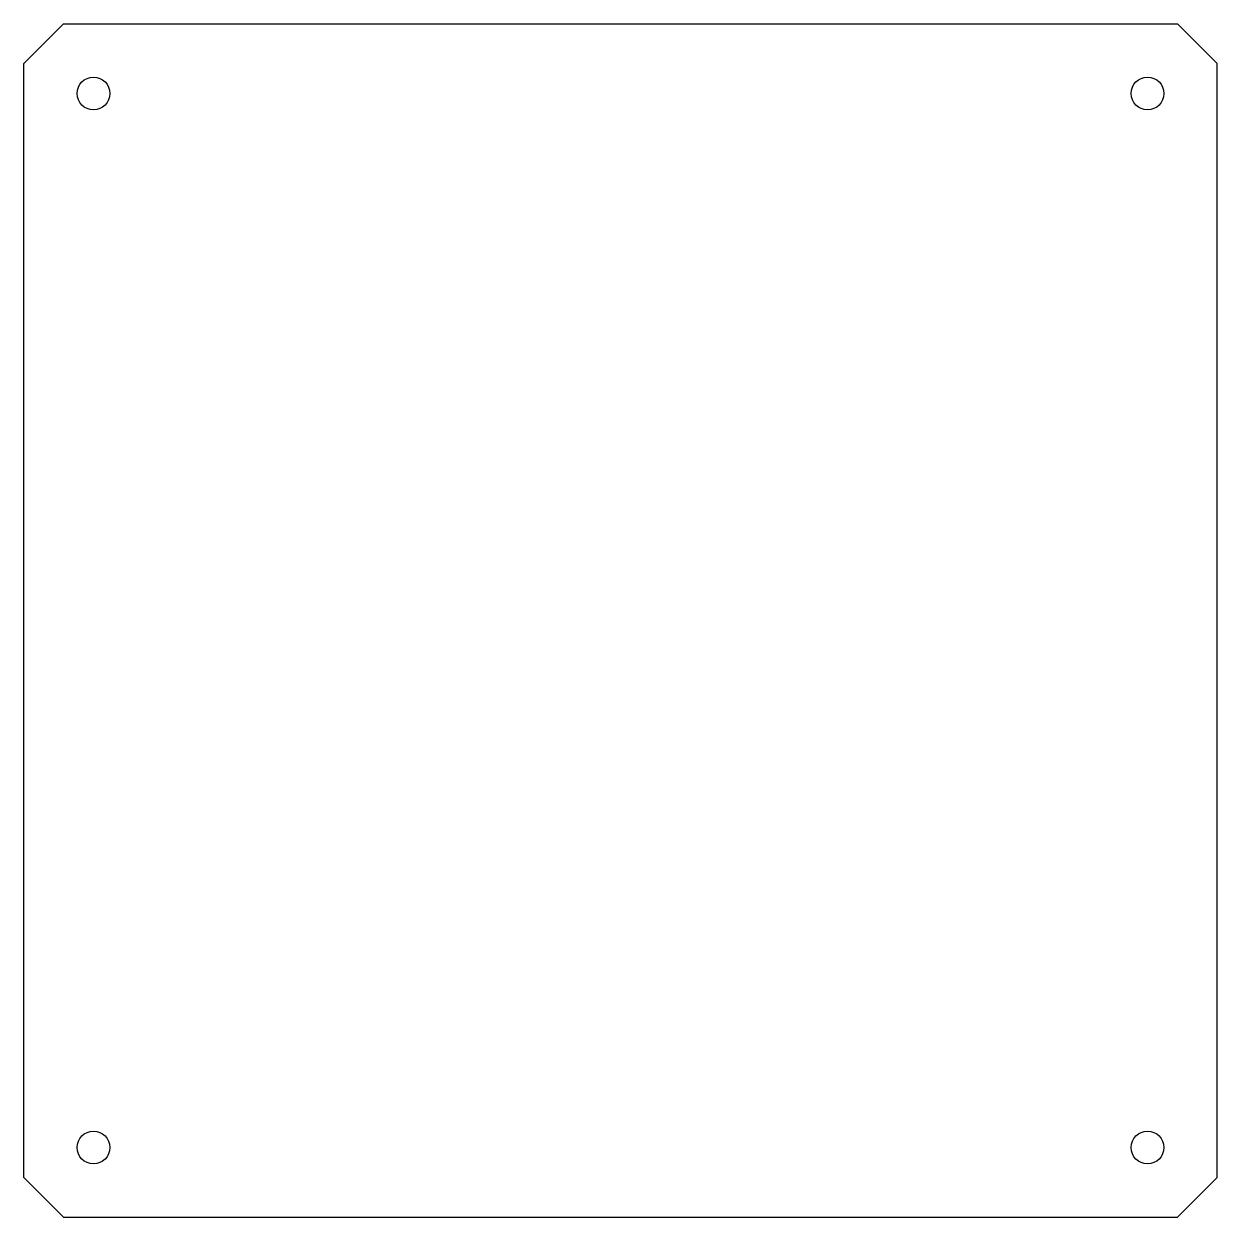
# Model space of a CAD drawing. Extents: x -60 to 60, y -60 to 60.
import ezdxf

# ---------------------------------------------------------------- set-up
doc = ezdxf.new("R2010")
doc.units = 0
doc.layers.add('VISIBLE', color=7, linetype='CONTINUOUS')

msp = doc.modelspace()

# ---------------------------------------------------------------- linework, layer by layer
at = {"layer": 'VISIBLE'}
for p, q in [((-60, 56), (-56, 60)), ((-56, 60), (56, 60)), ((56, 60), (60, 56)), ((-60, -56), (-60, 56)), ((60, -56), (60, 56)), ((-56, -60), (-60, -56)), ((60, -56), (56, -60)), ((-56, -60), (56, -60))]:
    msp.add_line(p, q, dxfattribs=at)
for centre in [(-53, 53), (53, 53), (-53, -53), (53, -53)]:
    msp.add_circle(centre, 1.65, dxfattribs=at)

doc.saveas('drawing.dxf')
